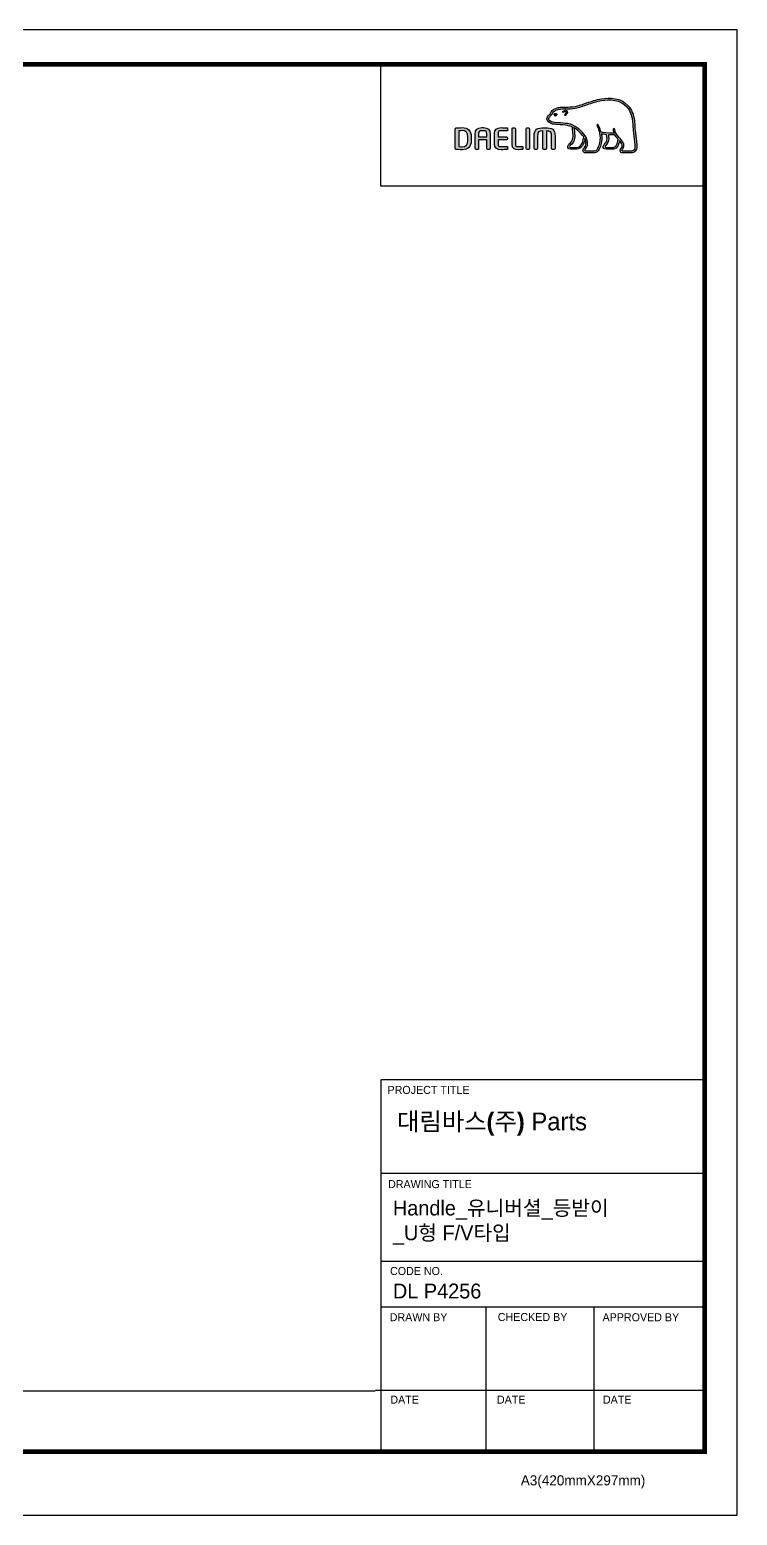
# Model space of a CAD drawing. Extents: x 0 to 2604, y 0 to 1908.
# Drawn here: x 1695 to 2604, y 0 to 1908 of the extents above; entities that cross this region are included whole.
import ezdxf

# ---------------------------------------------------------------- set-up
doc = ezdxf.new("R2010")
doc.units = 0
doc.header["$LTSCALE"] = 10
doc.header["$MEASUREMENT"] = 0
doc.layers.get('0').update_dxf_attribs({"linetype": 'CONTINUOUS'})
doc.layers.add('레이어 1', color=7, linetype='CONTINUOUS')
doc.styles.add('Daelim Dimension', font='')
doc.styles.get('Daelim Dimension').set_extended_font_data('나눔고딕')

msp = doc.modelspace()

# ---------------------------------------------------------------- hatches: boundary and pattern name
at = {"layer": '레이어 1'}
h = msp.add_hatch(color=5, dxfattribs=at)
h.dxf.hatch_style = 1
edge = h.paths.add_edge_path(flags=16)
edge.add_spline(control_points=[(2471.1, 1753.5), (2469.9, 1752.2), (2468.5, 1752.2), (2468.4, 1752.2), (2468.4, 1752.2), (2457, 1752.2), (2457, 1752.2), (2456.6, 1752.2), (2456.3, 1752.3), (2456.1, 1752.5), (2455.9, 1752.7), (2455.8, 1753), (2455.8, 1753.3), (2455.8, 1753.9), (2456.3, 1754.5), (2456.8, 1755.1), (2457.2, 1755.7), (2457.7, 1756.3), (2457.9, 1757), (2458.6, 1758.7), (2458.5, 1760.5), (2457.7, 1762.1), (2456.4, 1764.9), (2454.4, 1767.2), (2452.5, 1769.3), (2452.5, 1769.3), (2451.8, 1770.1), (2451.8, 1770.1), (2449.3, 1772.9), (2446.7, 1775.8), (2446.5, 1779.7), (2446.4, 1780.5), (2446.1, 1781), (2445.6, 1781), (2445.6, 1781), (2444.8, 1780.6), (2444.8, 1780.6), (2444.6, 1780.4), (2444.5, 1780.1), (2444.5, 1779.7), (2444.5, 1779.7), (2444.5, 1779.5), (2444.5, 1779.5), (2444.6, 1778.1), (2444.9, 1776.7), (2445.5, 1775.3), (2445.5, 1775.3), (2445.6, 1775.1), (2445.6, 1775.1), (2445.6, 1775.1), (2445.4, 1775.1), (2445.4, 1775.1), (2438.1, 1774.8), (2430.9, 1776.2), (2428.8, 1776.7), (2427.5, 1782), (2425.4, 1785.4), (2425.3, 1785.6), (2425.1, 1785.9), (2424.9, 1786.1), (2424.6, 1786.1), (2424.6, 1786.1), (2424, 1786), (2423.9, 1786), (2423.9, 1786), (2423.8, 1785.8), (2423.5, 1785.5), (2423.5, 1785.5), (2423.5, 1785.2), (2423.5, 1785.2), (2423.5, 1785.2), (2423.7, 1784.5), (2423.7, 1784.5), (2423.8, 1784.3), (2427.6, 1777.7), (2427.6, 1768.9), (2427.6, 1763.6), (2426.2, 1758.5), (2423.4, 1753.8), (2422.7, 1752.7), (2421.9, 1752.2), (2420.5, 1752.2), (2420.5, 1752.2), (2409.3, 1752.2), (2409.3, 1752.2), (2408.9, 1752.2), (2408.1, 1752.5), (2408.1, 1753.3), (2408.1, 1753.7), (2408.6, 1754.5), (2409.2, 1755.3), (2413.9, 1760.5), (2411.2, 1768.6), (2406.7, 1774), (2402.4, 1779.2), (2395.3, 1785.7), (2386.2, 1787.4), (2383, 1787.9), (2377.7, 1788.2), (2373.4, 1788.5), (2373.4, 1788.5), (2369, 1788.7), (2369, 1788.7), (2366.8, 1788.9), (2363.1, 1790.3), (2362, 1792.4), (2361.6, 1793.3), (2361.6, 1794.2), (2362.2, 1795.2), (2362.6, 1795.8), (2363.1, 1796.3), (2363.7, 1797), (2364.4, 1797.7), (2365.2, 1798.4), (2365.7, 1799.4), (2365.7, 1799.4), (2365.9, 1799.7), (2365.9, 1799.7), (2368.1, 1803.9), (2372.6, 1806.1), (2379.2, 1806.3), (2379.2, 1806.3), (2383, 1806.3), (2383, 1806.3), (2387.1, 1806.3), (2391.8, 1806.4), (2395.6, 1807.2), (2401, 1808.3), (2406.5, 1810.2), (2411.3, 1811.8), (2411.3, 1811.8), (2411.4, 1811.9), (2411.4, 1811.9), (2417.3, 1813.9), (2423.4, 1816), (2429.7, 1817), (2439.7, 1818.7), (2453.5, 1818.6), (2462.1, 1808.9), (2466.1, 1804.4), (2468.6, 1798.2), (2469.4, 1790.5), (2469.4, 1790.5), (2469.4, 1790.5), (2469.4, 1790.6), (2469.4, 1790.4), (2469.5, 1789.6), (2469.8, 1784.7), (2470, 1782.3), (2470.1, 1779.9), (2470.7, 1775.3), (2470.7, 1775.3), (2472.4, 1760.2), (2472.4, 1760.2), (2472.4, 1760.2), (2472.5, 1758.4), (2472.5, 1758.4), (2472.5, 1756.2), (2472, 1754.6), (2471.1, 1753.5)], knot_values=[0, 0, 0, 0, 1, 1, 1, 2, 2, 2, 3, 3, 3, 4, 4, 4, 5, 5, 5, 6, 6, 6, 7, 7, 7, 8, 8, 8, 9, 9, 9, 10, 10, 10, 11, 11, 11, 12, 12, 12, 13, 13, 13, 14, 14, 14, 15, 15, 15, 16, 16, 16, 17, 17, 17, 18, 18, 18, 19, 19, 19, 20, 20, 20, 21, 21, 21, 22, 22, 22, 23, 23, 23, 24, 24, 24, 25, 25, 25, 26, 26, 26, 27, 27, 27, 28, 28, 28, 29, 29, 29, 30, 30, 30, 31, 31, 31, 32, 32, 32, 33, 33, 33, 34, 34, 34, 35, 35, 35, 36, 36, 36, 37, 37, 37, 38, 38, 38, 39, 39, 39, 40, 40, 40, 41, 41, 41, 42, 42, 42, 43, 43, 43, 44, 44, 44, 45, 45, 45, 46, 46, 46, 47, 47, 47, 48, 48, 48, 49, 49, 49, 50, 50, 50, 51, 51, 51, 52, 52, 52, 53, 53, 53, 53], degree=3, periodic=0)
edge = h.paths.add_edge_path(flags=16)
edge.add_spline(control_points=[(2444.7, 1756.8), (2444.7, 1756.8), (2435.3, 1756.8), (2435.3, 1756.8), (2434.6, 1756.8), (2434.1, 1757.3), (2434.1, 1758), (2434.1, 1758.5), (2434.5, 1759.1), (2434.9, 1759.5), (2436.8, 1761.4), (2438.8, 1763.9), (2438.8, 1768.6), (2438.8, 1768.6), (2438.6, 1770.8), (2438.6, 1770.8), (2438.6, 1770.8), (2438.3, 1772.9), (2438.3, 1772.9), (2438.3, 1772.9), (2438.3, 1773), (2438.3, 1773), (2438.3, 1773), (2438.4, 1773), (2438.4, 1773), (2440.2, 1772.9), (2443.5, 1772.7), (2446.8, 1772.8), (2447.6, 1771.5), (2448.9, 1769.8), (2450.8, 1767.6), (2450.7, 1766.5), (2449.8, 1756.8), (2444.7, 1756.8)], knot_values=[0, 0, 0, 0, 1, 1, 1, 2, 2, 2, 3, 3, 3, 4, 4, 4, 5, 5, 5, 6, 6, 6, 7, 7, 7, 8, 8, 8, 9, 9, 9, 10, 10, 10, 11, 11, 11, 11], degree=3, periodic=0)
edge = h.paths.add_edge_path(flags=16)
edge.add_spline(control_points=[(2397.9, 1756.8), (2397.9, 1756.8), (2389.7, 1756.8), (2389.7, 1756.8), (2389.1, 1756.8), (2388.4, 1757.3), (2388.4, 1758), (2388.4, 1758.5), (2388.8, 1759), (2389.5, 1759.6), (2391.6, 1761.2), (2394.7, 1763.7), (2395.1, 1770.6), (2395.1, 1770.6), (2395.1, 1772.5), (2395.1, 1772.5), (2395.1, 1775.4), (2394.4, 1779), (2393.8, 1782.1), (2393.8, 1782.1), (2393.7, 1782.4), (2393.7, 1782.4), (2393.7, 1782.4), (2394, 1782.2), (2394, 1782.2), (2395.2, 1781.5), (2401.9, 1777), (2406.6, 1770.3), (2406.2, 1767.1), (2404.4, 1756.8), (2397.9, 1756.8)], knot_values=[0, 0, 0, 0, 1, 1, 1, 2, 2, 2, 3, 3, 3, 4, 4, 4, 5, 5, 5, 6, 6, 6, 7, 7, 7, 8, 8, 8, 9, 9, 9, 10, 10, 10, 10], degree=3, periodic=0)
edge = h.paths.add_edge_path()
edge.add_spline(control_points=[(2474.7, 1760.5), (2474.7, 1760.5), (2473, 1775.7), (2473, 1775.7), (2472.3, 1780.2), (2472.3, 1782.6), (2472.2, 1784.8), (2472.2, 1784.8), (2471.7, 1790.8), (2471.7, 1790.8), (2470.8, 1799), (2468.2, 1805.6), (2463.8, 1810.4), (2454.5, 1820.9), (2439.9, 1821), (2429.3, 1819.3), (2422.8, 1818.2), (2416.6, 1816.1), (2410.6, 1814), (2410.6, 1814), (2410.4, 1814), (2410.4, 1814), (2405.7, 1812.4), (2400.4, 1810.6), (2395.1, 1809.4), (2391.6, 1808.7), (2387.1, 1808.6), (2383.1, 1808.6), (2383.1, 1808.6), (2379.1, 1808.6), (2379.1, 1808.6), (2371.6, 1808.4), (2366.4, 1805.8), (2363.8, 1800.8), (2363.8, 1800.8), (2363.7, 1800.6), (2363.7, 1800.6), (2363.3, 1799.8), (2362.7, 1799.2), (2362.1, 1798.6), (2361.5, 1798), (2360.7, 1797.3), (2360.2, 1796.3), (2359.7, 1795.4), (2359.4, 1794.5), (2359.4, 1793.6), (2359.4, 1792.8), (2359.6, 1792), (2360, 1791.3), (2361.6, 1788.3), (2366.2, 1786.6), (2368.9, 1786.5), (2368.9, 1786.5), (2372.9, 1786.2), (2373, 1786.2), (2377, 1786), (2382.6, 1785.6), (2385.8, 1785.1), (2387.7, 1784.7), (2389.8, 1784.1), (2391.8, 1783.1), (2391.9, 1782.6), (2392.9, 1778.1), (2392.9, 1772.5), (2392.9, 1772.5), (2392.9, 1770.7), (2392.9, 1770.7), (2392.6, 1764.8), (2390, 1762.8), (2388.1, 1761.3), (2387.9, 1761.1), (2386.3, 1759.7), (2386.1, 1758), (2386.1, 1757.1), (2386.3, 1756.2), (2386.9, 1755.6), (2387.5, 1754.9), (2388.5, 1754.6), (2389.7, 1754.6), (2389.7, 1754.6), (2397.9, 1754.6), (2397.9, 1754.6), (2404, 1754.6), (2407, 1761.2), (2408, 1767.3), (2408, 1767.3), (2408, 1768.2), (2408, 1768.2), (2408, 1768.2), (2408.2, 1767.8), (2408.2, 1767.8), (2409, 1766), (2409.5, 1763.9), (2409.5, 1762.4), (2409.5, 1760.2), (2408.8, 1758.2), (2407.5, 1756.8), (2407.2, 1756.5), (2405.6, 1754.8), (2405.6, 1753.1), (2405.6, 1753.1), (2405.6, 1752.8), (2405.6, 1752.8), (2405.8, 1750.8), (2407.4, 1749.9), (2408.9, 1749.9), (2408.9, 1749.9), (2420.5, 1749.9), (2420.5, 1749.9), (2422.6, 1749.9), (2424.3, 1750.9), (2425.4, 1752.6), (2428.4, 1757.5), (2429.8, 1762.9), (2429.8, 1768.5), (2429.8, 1770.2), (2429.7, 1772.1), (2429.4, 1774), (2429.4, 1774), (2429.3, 1774.2), (2429.3, 1774.2), (2429.3, 1774.2), (2429.5, 1774.2), (2429.5, 1774.2), (2430.9, 1773.9), (2433.1, 1773.5), (2435.9, 1773.2), (2435.9, 1773.2), (2436, 1773.2), (2436, 1773.2), (2436, 1773.2), (2436.4, 1771.1), (2436.4, 1771.1), (2436.4, 1771.1), (2436.5, 1770.6), (2436.5, 1770.5), (2436.5, 1770.5), (2436.6, 1768.7), (2436.6, 1768.7), (2436.6, 1764.1), (2434.5, 1762.2), (2433.4, 1761.1), (2433.4, 1761.1), (2431.8, 1759.5), (2431.7, 1758.1), (2431.7, 1758.1), (2431.6, 1757.7), (2431.6, 1757.7), (2431.6, 1757.3), (2431.7, 1756.4), (2432.5, 1755.6), (2433.2, 1754.9), (2434.2, 1754.6), (2435.6, 1754.6), (2435.6, 1754.6), (2444.7, 1754.6), (2444.7, 1754.6), (2450.2, 1754.6), (2451.8, 1761.6), (2452.5, 1765.5), (2452.5, 1765.5), (2452.5, 1765.9), (2452.5, 1765.9), (2452.5, 1765.9), (2452.7, 1765.6), (2452.7, 1765.6), (2454, 1764), (2455.1, 1762.2), (2455.6, 1761.1), (2455.9, 1760.5), (2456.1, 1759.8), (2456.1, 1759.2), (2456.1, 1759.2), (2455.9, 1757.9), (2455.9, 1757.9), (2455.7, 1757.2), (2455.2, 1756.5), (2454.7, 1755.9), (2454, 1755), (2453.3, 1754), (2453.3, 1752.9), (2453.3, 1752.9), (2453.3, 1752.3), (2453.3, 1752.3), (2453.7, 1750.7), (2454.9, 1749.9), (2456.8, 1749.9), (2456.8, 1749.9), (2468.4, 1749.9), (2468.4, 1749.9), (2468.7, 1749.9), (2471, 1750), (2472.7, 1751.9), (2474.2, 1753.4), (2474.9, 1755.6), (2474.9, 1758.4), (2474.9, 1758.4), (2474.7, 1760.4), (2474.7, 1760.5)], knot_values=[0, 0, 0, 0, 1, 1, 1, 2, 2, 2, 3, 3, 3, 4, 4, 4, 5, 5, 5, 6, 6, 6, 7, 7, 7, 8, 8, 8, 9, 9, 9, 10, 10, 10, 11, 11, 11, 12, 12, 12, 13, 13, 13, 14, 14, 14, 15, 15, 15, 16, 16, 16, 17, 17, 17, 18, 18, 18, 19, 19, 19, 20, 20, 20, 21, 21, 21, 22, 22, 22, 23, 23, 23, 24, 24, 24, 25, 25, 25, 26, 26, 26, 27, 27, 27, 28, 28, 28, 29, 29, 29, 30, 30, 30, 31, 31, 31, 32, 32, 32, 33, 33, 33, 34, 34, 34, 35, 35, 35, 36, 36, 36, 37, 37, 37, 38, 38, 38, 39, 39, 39, 40, 40, 40, 41, 41, 41, 42, 42, 42, 43, 43, 43, 44, 44, 44, 45, 45, 45, 46, 46, 46, 47, 47, 47, 48, 48, 48, 49, 49, 49, 50, 50, 50, 51, 51, 51, 52, 52, 52, 53, 53, 53, 54, 54, 54, 55, 55, 55, 56, 56, 56, 57, 57, 57, 58, 58, 58, 59, 59, 59, 60, 60, 60, 61, 61, 61, 62, 62, 62, 63, 63, 63, 64, 64, 64, 65, 65, 65, 66, 66, 66, 66], degree=3, periodic=0)
edge = h.paths.add_edge_path(flags=0)
edge.add_spline(control_points=[(2368.7, 1799.7), (2368.7, 1799.7), (2370.4, 1800.5), (2372.5, 1799.7), (2372.5, 1799.7), (2372.7, 1799.6), (2372.4, 1799.1), (2371.4, 1797.7), (2370.4, 1797.4), (2370.4, 1797.4), (2370.4, 1797.4), (2369.6, 1797.2), (2369.2, 1797.7), (2368.4, 1798.6), (2368.4, 1799.2), (2368.4, 1799.2), (2368.4, 1799.2), (2368.3, 1799.6), (2368.7, 1799.7)], knot_values=[0, 0, 0, 0, 1, 1, 1, 2, 2, 2, 3, 3, 3, 4, 4, 4, 5, 5, 5, 6, 6, 6, 6], degree=3, periodic=0)
edge = h.paths.add_edge_path(flags=0)
edge.add_spline(control_points=[(2379.9, 1802.8), (2379.6, 1802.6), (2379.6, 1802.1), (2379.9, 1801.9), (2380.1, 1801.6), (2380.6, 1801.7), (2380.8, 1802), (2381, 1802.1), (2382.4, 1803.7), (2383.6, 1802.9), (2384, 1802.6), (2384.2, 1802.1), (2384.1, 1801.6), (2384, 1800.6), (2383.2, 1799.6), (2382.6, 1799.2), (2382.3, 1799), (2382.1, 1798.6), (2382.3, 1798.3), (2382.4, 1798), (2382.8, 1797.9), (2383.2, 1798), (2384.2, 1798.5), (2385.4, 1800.1), (2385.6, 1801.6), (2385.7, 1802.6), (2385.3, 1803.5), (2384.4, 1804.1), (2382.6, 1805.3), (2380.6, 1803.6), (2379.9, 1802.8)], knot_values=[0, 0, 0, 0, 1, 1, 1, 2, 2, 2, 3, 3, 3, 4, 4, 4, 5, 5, 5, 6, 6, 6, 7, 7, 7, 8, 8, 8, 9, 9, 9, 10, 10, 10, 10], degree=3, periodic=0)
edge = h.paths.add_edge_path(flags=0)
edge.add_spline(control_points=[(2379.6, 1801.6), (2379.6, 1801.6), (2379.6, 1801.6), (2379.6, 1801.6), (2379.6, 1801.6), (2379.6, 1801.6), (2379.6, 1801.6)], knot_values=[0, 0, 0, 0, 1, 1, 1, 2, 2, 2, 2], degree=3, periodic=0)
h = msp.add_hatch(color=5, dxfattribs=at)
h.dxf.hatch_style = 2
edge = h.paths.add_edge_path()
edge.add_spline(control_points=[(2368.7, 1799.7), (2368.7, 1799.7), (2370.4, 1800.5), (2372.5, 1799.7), (2372.5, 1799.7), (2372.7, 1799.6), (2372.4, 1799.1), (2371.4, 1797.7), (2370.4, 1797.4), (2370.4, 1797.4), (2370.4, 1797.4), (2369.6, 1797.2), (2369.2, 1797.7), (2368.4, 1798.6), (2368.4, 1799.2), (2368.4, 1799.2), (2368.4, 1799.2), (2368.3, 1799.6), (2368.7, 1799.7)], knot_values=[0, 0, 0, 0, 1, 1, 1, 2, 2, 2, 3, 3, 3, 4, 4, 4, 5, 5, 5, 6, 6, 6, 6], degree=3, periodic=0)
h = msp.add_hatch(color=5, dxfattribs=at)
h.dxf.hatch_style = 2
edge = h.paths.add_edge_path()
edge.add_spline(control_points=[(2379.9, 1802.8), (2379.6, 1802.6), (2379.6, 1802.1), (2379.9, 1801.9), (2380.1, 1801.6), (2380.6, 1801.7), (2380.8, 1802), (2381, 1802.1), (2382.4, 1803.7), (2383.6, 1802.9), (2384, 1802.6), (2384.2, 1802.1), (2384.1, 1801.6), (2384, 1800.6), (2383.2, 1799.6), (2382.6, 1799.2), (2382.3, 1799), (2382.1, 1798.6), (2382.3, 1798.3), (2382.4, 1798), (2382.8, 1797.9), (2383.2, 1798), (2384.2, 1798.5), (2385.4, 1800.1), (2385.6, 1801.6), (2385.7, 1802.6), (2385.3, 1803.5), (2384.4, 1804.1), (2382.6, 1805.3), (2380.6, 1803.6), (2379.9, 1802.8)], knot_values=[0, 0, 0, 0, 1, 1, 1, 2, 2, 2, 3, 3, 3, 4, 4, 4, 5, 5, 5, 6, 6, 6, 7, 7, 7, 8, 8, 8, 9, 9, 9, 10, 10, 10, 10], degree=3, periodic=0)
h = msp.add_hatch(color=5, dxfattribs=at)
h.dxf.hatch_style = 2
edge = h.paths.add_edge_path()
edge.add_spline(control_points=[(2257.7, 1765.6), (2257.7, 1760.3), (2255.3, 1757.7), (2250.3, 1757.7), (2250.3, 1757.7), (2246.9, 1757.8), (2246, 1757.8), (2246, 1757.8), (2246, 1778.2), (2246, 1778.2), (2247.7, 1778.3), (2250.3, 1778.4), (2250.3, 1778.4), (2255.4, 1778.4), (2257.7, 1775.9), (2257.7, 1770.5), (2257.7, 1770.5), (2257.7, 1765.6), (2257.7, 1765.6)], knot_values=[0, 0, 0, 0, 1, 1, 1, 2, 2, 2, 3, 3, 3, 4, 4, 4, 5, 5, 5, 6, 6, 6, 6], degree=3, periodic=0)
edge = h.paths.add_edge_path()
edge.add_spline(control_points=[(2250.3, 1782.2), (2247.5, 1782.2), (2243.9, 1782), (2242.7, 1781.8), (2242, 1781.7), (2241.5, 1781.2), (2241.5, 1780.4), (2241.5, 1780.4), (2241.5, 1755.7), (2241.5, 1755.7), (2241.5, 1754.9), (2242, 1754.4), (2242.8, 1754.3), (2243.9, 1754.1), (2247.5, 1753.9), (2250.3, 1753.9), (2258, 1753.9), (2262.1, 1758), (2262.1, 1765.6), (2262.1, 1765.6), (2262.1, 1770.5), (2262.1, 1770.5), (2262.1, 1778.2), (2258, 1782.2), (2250.3, 1782.2)], knot_values=[0, 0, 0, 0, 1, 1, 1, 2, 2, 2, 3, 3, 3, 4, 4, 4, 5, 5, 5, 6, 6, 6, 7, 7, 7, 8, 8, 8, 8], degree=3, periodic=0)
h = msp.add_hatch(color=5, dxfattribs=at)
h.dxf.hatch_style = 2
edge = h.paths.add_edge_path()
edge.add_spline(control_points=[(2282, 1770.5), (2282, 1770.5), (2271.6, 1770.5), (2271.6, 1770.5), (2271.6, 1770.9), (2271.6, 1774.2), (2271.6, 1774.2), (2271.6, 1777.7), (2272.6, 1778.3), (2275.7, 1778.3), (2275.7, 1778.3), (2277.9, 1778.3), (2277.9, 1778.3), (2281, 1778.3), (2282, 1777.7), (2282, 1774.2), (2282, 1774.2), (2282, 1770.9), (2282, 1770.5)], knot_values=[0, 0, 0, 0, 1, 1, 1, 2, 2, 2, 3, 3, 3, 4, 4, 4, 5, 5, 5, 6, 6, 6, 6], degree=3, periodic=0)
edge = h.paths.add_edge_path()
edge.add_spline(control_points=[(2277.9, 1782.2), (2277.9, 1782.2), (2275.7, 1782.2), (2275.7, 1782.2), (2269.8, 1782.2), (2267.2, 1779.7), (2267.2, 1774.2), (2267.2, 1774.2), (2267.2, 1755.4), (2267.2, 1755.4), (2267.2, 1754.7), (2267.7, 1754.2), (2268.4, 1754.2), (2268.4, 1754.2), (2270.4, 1754.2), (2270.4, 1754.2), (2271.2, 1754.2), (2271.6, 1754.8), (2271.6, 1755.4), (2271.6, 1755.4), (2271.6, 1766.2), (2271.6, 1766.6), (2271.6, 1766.6), (2282, 1766.6), (2282, 1766.6), (2282, 1766.2), (2282, 1755.4), (2282, 1755.4), (2282, 1754.7), (2282.5, 1754.2), (2283.2, 1754.2), (2283.2, 1754.2), (2285.2, 1754.2), (2285.2, 1754.2), (2285.9, 1754.2), (2286.4, 1754.8), (2286.4, 1755.4), (2286.4, 1755.4), (2286.4, 1774.2), (2286.4, 1774.2), (2286.4, 1779.7), (2283.8, 1782.2), (2277.9, 1782.2)], knot_values=[0, 0, 0, 0, 1, 1, 1, 2, 2, 2, 3, 3, 3, 4, 4, 4, 5, 5, 5, 6, 6, 6, 7, 7, 7, 8, 8, 8, 9, 9, 9, 10, 10, 10, 11, 11, 11, 12, 12, 12, 13, 13, 13, 14, 14, 14, 14], degree=3, periodic=0)
h = msp.add_hatch(color=5, dxfattribs=at)
h.dxf.hatch_style = 2
edge = h.paths.add_edge_path()
edge.add_spline(control_points=[(2292, 1775), (2292, 1775), (2292, 1761.1), (2292, 1761.1), (2292, 1756.3), (2294.8, 1753.9), (2300.5, 1753.9), (2303, 1753.9), (2306.4, 1754), (2307.8, 1754.1), (2307.8, 1754.1), (2308.5, 1754.2), (2308.5, 1754.2), (2308.5, 1754.2), (2308.7, 1754.2), (2308.7, 1754.2), (2308.7, 1754.2), (2308.7, 1757.9), (2308.7, 1757.9), (2308.7, 1757.9), (2300.5, 1757.9), (2300.5, 1757.9), (2296.5, 1757.9), (2296.5, 1759), (2296.5, 1761.1), (2296.5, 1761.1), (2296.5, 1766.3), (2296.5, 1766.7), (2296.9, 1766.7), (2307.4, 1766.7), (2307.4, 1766.7), (2308.1, 1766.7), (2308.7, 1767.2), (2308.7, 1767.9), (2308.7, 1767.9), (2308.7, 1769.3), (2308.7, 1769.3), (2308.7, 1769.9), (2308.1, 1770.5), (2307.4, 1770.5), (2307.4, 1770.5), (2296.9, 1770.5), (2296.5, 1770.5), (2296.5, 1770.9), (2296.5, 1775), (2296.5, 1775), (2296.5, 1777.1), (2296.5, 1778.2), (2300.5, 1778.2), (2300.5, 1778.2), (2308.7, 1778.2), (2308.7, 1778.2), (2308.7, 1778.2), (2308.7, 1781.9), (2308.7, 1781.9), (2308.7, 1781.9), (2307.8, 1782), (2307.8, 1782), (2306.2, 1782.1), (2302.5, 1782.2), (2300.5, 1782.2), (2294.8, 1782.2), (2292, 1779.8), (2292, 1775)], knot_values=[0, 0, 0, 0, 1, 1, 1, 2, 2, 2, 3, 3, 3, 4, 4, 4, 5, 5, 5, 6, 6, 6, 7, 7, 7, 8, 8, 8, 9, 9, 9, 10, 10, 10, 11, 11, 11, 12, 12, 12, 13, 13, 13, 14, 14, 14, 15, 15, 15, 16, 16, 16, 17, 17, 17, 18, 18, 18, 19, 19, 19, 20, 20, 20, 21, 21, 21, 21], degree=3, periodic=0)
h = msp.add_hatch(color=5, dxfattribs=at)
h.dxf.hatch_style = 2
edge = h.paths.add_edge_path()
edge.add_spline(control_points=[(2315.7, 1781.9), (2315.1, 1781.9), (2314.5, 1781.4), (2314.5, 1780.7), (2314.5, 1780.7), (2314.5, 1761.1), (2314.5, 1761.1), (2314.5, 1754.7), (2318.8, 1753.9), (2322.6, 1753.9), (2325.4, 1753.9), (2326.1, 1754), (2327, 1754.2), (2327, 1754.2), (2327.4, 1754.3), (2327.4, 1754.3), (2327.4, 1754.3), (2328.1, 1754.3), (2328.1, 1754.3), (2328.1, 1754.3), (2328.3, 1754.4), (2328.3, 1754.4), (2328.3, 1754.4), (2328.3, 1757.9), (2328.3, 1757.9), (2328.3, 1757.9), (2322.7, 1757.9), (2322.7, 1757.9), (2318.9, 1757.9), (2318.9, 1759.3), (2318.9, 1760.7), (2318.9, 1760.7), (2318.9, 1780.7), (2318.9, 1780.7), (2318.9, 1781.4), (2318.3, 1781.9), (2317.7, 1781.9), (2317.7, 1781.9), (2315.7, 1781.9), (2315.7, 1781.9)], knot_values=[0, 0, 0, 0, 1, 1, 1, 2, 2, 2, 3, 3, 3, 4, 4, 4, 5, 5, 5, 6, 6, 6, 7, 7, 7, 8, 8, 8, 9, 9, 9, 10, 10, 10, 11, 11, 11, 12, 12, 12, 13, 13, 13, 13], degree=3, periodic=0)
h = msp.add_hatch(color=5, dxfattribs=at)
h.dxf.hatch_style = 2
edge = h.paths.add_edge_path()
edge.add_spline(control_points=[(2333.7, 1781.9), (2333, 1781.9), (2332.6, 1781.3), (2332.6, 1780.8), (2332.6, 1780.8), (2332.6, 1755.4), (2332.6, 1755.4), (2332.6, 1754.7), (2333.1, 1754.2), (2333.7, 1754.2), (2333.7, 1754.2), (2335.8, 1754.2), (2335.8, 1754.2), (2336.5, 1754.2), (2337, 1754.8), (2337, 1755.4), (2337, 1755.4), (2337, 1780.8), (2337, 1780.8), (2337, 1781.4), (2336.5, 1781.9), (2335.8, 1781.9), (2335.8, 1781.9), (2333.7, 1781.9), (2333.7, 1781.9)], knot_values=[0, 0, 0, 0, 1, 1, 1, 2, 2, 2, 3, 3, 3, 4, 4, 4, 5, 5, 5, 6, 6, 6, 7, 7, 7, 8, 8, 8, 8], degree=3, periodic=0)
h = msp.add_hatch(color=5, dxfattribs=at)
h.dxf.hatch_style = 2
edge = h.paths.add_edge_path()
edge.add_spline(control_points=[(2342.9, 1771), (2342.9, 1771), (2342.9, 1755.4), (2342.9, 1755.4), (2342.9, 1754.7), (2343.4, 1754.2), (2344.1, 1754.2), (2344.1, 1754.2), (2346.2, 1754.2), (2346.2, 1754.2), (2346.9, 1754.2), (2347.3, 1754.8), (2347.3, 1755.4), (2347.3, 1755.4), (2347.3, 1770.6), (2347.3, 1770.6), (2347.3, 1777.3), (2348.5, 1778), (2354.2, 1778), (2354.2, 1777.6), (2354.2, 1755.4), (2354.2, 1755.4), (2354.2, 1754.7), (2354.7, 1754.2), (2355.3, 1754.2), (2355.3, 1754.2), (2357.4, 1754.2), (2357.4, 1754.2), (2358.1, 1754.2), (2358.6, 1754.8), (2358.6, 1755.4), (2358.6, 1755.4), (2358.6, 1777.5), (2358.6, 1778), (2361.2, 1777.9), (2363.1, 1777.7), (2364.1, 1776.7), (2365.2, 1775.7), (2365.4, 1773.7), (2365.4, 1770.6), (2365.4, 1770.6), (2365.4, 1755.4), (2365.4, 1755.4), (2365.4, 1754.7), (2365.9, 1754.2), (2366.5, 1754.2), (2366.5, 1754.2), (2368.6, 1754.2), (2368.6, 1754.2), (2369.4, 1754.2), (2369.8, 1754.8), (2369.8, 1755.4), (2369.8, 1755.4), (2369.8, 1771), (2369.8, 1771), (2369.8, 1780.5), (2366.5, 1782.1), (2356.4, 1782.1), (2346.3, 1782.1), (2342.9, 1780.5), (2342.9, 1771)], knot_values=[0, 0, 0, 0, 1, 1, 1, 2, 2, 2, 3, 3, 3, 4, 4, 4, 5, 5, 5, 6, 6, 6, 7, 7, 7, 8, 8, 8, 9, 9, 9, 10, 10, 10, 11, 11, 11, 12, 12, 12, 13, 13, 13, 14, 14, 14, 15, 15, 15, 16, 16, 16, 17, 17, 17, 18, 18, 18, 19, 19, 19, 20, 20, 20, 20], degree=3, periodic=0)

# ---------------------------------------------------------------- linework, layer by layer
at = {"color": 5, "ltscale": 0.5}
for p, q in [((2145.7, 1707), (2145.7, 1863.7)), ((2145.7, 559.3), (2145.7, 79.2))]:
    msp.add_line(p, q, dxfattribs=at)
at = {"color": 5}
for p, q in [((2397.5, 1754.6), (2397.5, 1754.6)), ((41.9, 159.9), (2138.6, 159.9))]:
    msp.add_line(p, q, dxfattribs=at)
at = {"color": 5, "ltscale": 40}
for p, q in [((2561.9, 1707), (2145.7, 1707)), ((2561.9, 559.3), (2145.7, 559.3)), ((2561.9, 439), (2145.7, 439)), ((2561.9, 439), (2145.7, 439)), ((2561.9, 325.9), (2145.7, 325.9)), ((2561.9, 325.9), (2145.7, 325.9)), ((2561.9, 267.5), (2145.7, 267.5)), ((2561.9, 267.5), (2145.7, 267.5)), ((2280.9, 267.5), (2280.9, 81.7)), ((2419.6, 267.5), (2419.6, 81.7)), ((2561.9, 160.2), (2139.1, 160.2)), ((2561.9, 160.2), (2148.9, 160.2)), ((2561.9, 81.7), (2205.2, 81.7))]:
    msp.add_line(p, q, dxfattribs=at)
at = {"ltscale": 0.5}
msp.add_lwpolyline([(0, 0), (2604, 0), (2604, 1908), (0, 1908)], close=True, dxfattribs=at)
at = {"color": 5, "linetype": 'ByBlock', "lineweight": 200, "const_width": 6}
msp.add_lwpolyline([(41.9, 81.7), (2561.9, 81.7), (2561.9, 1863.7), (41.9, 1863.7)], close=True, dxfattribs=at)
at = {"layer": '레이어 1', "color": 5}
for points, knots in [([(2474.7, 1760.5), (2474.7, 1760.5), (2473, 1775.7), (2473, 1775.7), (2472.3, 1780.2), (2472.3, 1782.6), (2472.2, 1784.8), (2472.2, 1784.8), (2471.7, 1790.8), (2471.7, 1790.8), (2470.8, 1799), (2468.2, 1805.6), (2463.8, 1810.4), (2454.5, 1820.9), (2439.9, 1821), (2429.3, 1819.3), (2422.8, 1818.2), (2416.6, 1816.1), (2410.6, 1814), (2410.6, 1814), (2410.4, 1814), (2410.4, 1814), (2405.7, 1812.4), (2400.4, 1810.6), (2395.1, 1809.4), (2391.6, 1808.7), (2387.1, 1808.6), (2383.1, 1808.6), (2383.1, 1808.6), (2379.1, 1808.6), (2379.1, 1808.6), (2371.6, 1808.4), (2366.4, 1805.8), (2363.8, 1800.8), (2363.8, 1800.8), (2363.7, 1800.6), (2363.7, 1800.6), (2363.3, 1799.8), (2362.7, 1799.2), (2362.1, 1798.6), (2361.5, 1798), (2360.7, 1797.3), (2360.2, 1796.3), (2359.7, 1795.4), (2359.4, 1794.5), (2359.4, 1793.6), (2359.4, 1792.8), (2359.6, 1792), (2360, 1791.3), (2361.6, 1788.3), (2366.2, 1786.6), (2368.9, 1786.5), (2368.9, 1786.5), (2372.9, 1786.2), (2373, 1786.2), (2377, 1786), (2382.6, 1785.6), (2385.8, 1785.1), (2387.7, 1784.7), (2389.8, 1784.1), (2391.8, 1783.1), (2391.9, 1782.6), (2392.9, 1778.1), (2392.9, 1772.5), (2392.9, 1772.5), (2392.9, 1770.7), (2392.9, 1770.7), (2392.6, 1764.8), (2390, 1762.8), (2388.1, 1761.3), (2387.9, 1761.1), (2386.3, 1759.7), (2386.1, 1758), (2386.1, 1757.1), (2386.3, 1756.2), (2386.9, 1755.6), (2387.5, 1754.9), (2388.5, 1754.6), (2389.7, 1754.6), (2389.7, 1754.6), (2397.9, 1754.6), (2397.9, 1754.6), (2404, 1754.6), (2407, 1761.2), (2408, 1767.3), (2408, 1767.3), (2408, 1768.2), (2408, 1768.2), (2408, 1768.2), (2408.2, 1767.8), (2408.2, 1767.8), (2409, 1766), (2409.5, 1763.9), (2409.5, 1762.4), (2409.5, 1760.2), (2408.8, 1758.2), (2407.5, 1756.8), (2407.2, 1756.5), (2405.6, 1754.8), (2405.6, 1753.1), (2405.6, 1753.1), (2405.6, 1752.8), (2405.6, 1752.8), (2405.8, 1750.8), (2407.4, 1749.9), (2408.9, 1749.9), (2408.9, 1749.9), (2420.5, 1749.9), (2420.5, 1749.9), (2422.6, 1749.9), (2424.3, 1750.9), (2425.4, 1752.6), (2428.4, 1757.5), (2429.8, 1762.9), (2429.8, 1768.5), (2429.8, 1770.2), (2429.7, 1772.1), (2429.4, 1774), (2429.4, 1774), (2429.3, 1774.2), (2429.3, 1774.2), (2429.3, 1774.2), (2429.5, 1774.2), (2429.5, 1774.2), (2430.9, 1773.9), (2433.1, 1773.5), (2435.9, 1773.2), (2435.9, 1773.2), (2436, 1773.2), (2436, 1773.2), (2436, 1773.2), (2436.4, 1771.1), (2436.4, 1771.1), (2436.4, 1771.1), (2436.5, 1770.6), (2436.5, 1770.5), (2436.5, 1770.5), (2436.6, 1768.7), (2436.6, 1768.7), (2436.6, 1764.1), (2434.5, 1762.2), (2433.4, 1761.1), (2433.4, 1761.1), (2431.8, 1759.5), (2431.7, 1758.1), (2431.7, 1758.1), (2431.6, 1757.7), (2431.6, 1757.7), (2431.6, 1757.3), (2431.7, 1756.4), (2432.5, 1755.6), (2433.2, 1754.9), (2434.2, 1754.6), (2435.6, 1754.6), (2435.6, 1754.6), (2444.7, 1754.6), (2444.7, 1754.6), (2450.2, 1754.6), (2451.8, 1761.6), (2452.5, 1765.5), (2452.5, 1765.5), (2452.5, 1765.9), (2452.5, 1765.9), (2452.5, 1765.9), (2452.7, 1765.6), (2452.7, 1765.6), (2454, 1764), (2455.1, 1762.2), (2455.6, 1761.1), (2455.9, 1760.5), (2456.1, 1759.8), (2456.1, 1759.2), (2456.1, 1759.2), (2455.9, 1757.9), (2455.9, 1757.9), (2455.7, 1757.2), (2455.2, 1756.5), (2454.7, 1755.9), (2454, 1755), (2453.3, 1754), (2453.3, 1752.9), (2453.3, 1752.9), (2453.3, 1752.3), (2453.3, 1752.3), (2453.7, 1750.7), (2454.9, 1749.9), (2456.8, 1749.9), (2456.8, 1749.9), (2468.4, 1749.9), (2468.4, 1749.9), (2468.7, 1749.9), (2471, 1750), (2472.7, 1751.9), (2474.2, 1753.4), (2474.9, 1755.6), (2474.9, 1758.4), (2474.9, 1758.4), (2474.7, 1760.4), (2474.7, 1760.5)], [0, 0, 0, 0, 1, 1, 1, 2, 2, 2, 3, 3, 3, 4, 4, 4, 5, 5, 5, 6, 6, 6, 7, 7, 7, 8, 8, 8, 9, 9, 9, 10, 10, 10, 11, 11, 11, 12, 12, 12, 13, 13, 13, 14, 14, 14, 15, 15, 15, 16, 16, 16, 17, 17, 17, 18, 18, 18, 19, 19, 19, 20, 20, 20, 21, 21, 21, 22, 22, 22, 23, 23, 23, 24, 24, 24, 25, 25, 25, 26, 26, 26, 27, 27, 27, 28, 28, 28, 29, 29, 29, 30, 30, 30, 31, 31, 31, 32, 32, 32, 33, 33, 33, 34, 34, 34, 35, 35, 35, 36, 36, 36, 37, 37, 37, 38, 38, 38, 39, 39, 39, 40, 40, 40, 41, 41, 41, 42, 42, 42, 43, 43, 43, 44, 44, 44, 45, 45, 45, 46, 46, 46, 47, 47, 47, 48, 48, 48, 49, 49, 49, 50, 50, 50, 51, 51, 51, 52, 52, 52, 53, 53, 53, 54, 54, 54, 55, 55, 55, 56, 56, 56, 57, 57, 57, 58, 58, 58, 59, 59, 59, 60, 60, 60, 61, 61, 61, 62, 62, 62, 63, 63, 63, 64, 64, 64, 65, 65, 65, 66, 66, 66, 66]), ([(2368.7, 1799.7), (2368.7, 1799.7), (2370.4, 1800.5), (2372.5, 1799.7), (2372.5, 1799.7), (2372.7, 1799.6), (2372.4, 1799.1), (2371.4, 1797.7), (2370.4, 1797.4), (2370.4, 1797.4), (2370.4, 1797.4), (2369.6, 1797.2), (2369.2, 1797.7), (2368.4, 1798.6), (2368.4, 1799.2), (2368.4, 1799.2), (2368.4, 1799.2), (2368.3, 1799.6), (2368.7, 1799.7)], [0, 0, 0, 0, 1, 1, 1, 2, 2, 2, 3, 3, 3, 4, 4, 4, 5, 5, 5, 6, 6, 6, 6]), ([(2379.9, 1802.8), (2379.6, 1802.6), (2379.6, 1802.1), (2379.9, 1801.9), (2380.1, 1801.6), (2380.6, 1801.7), (2380.8, 1802), (2381, 1802.1), (2382.4, 1803.7), (2383.6, 1802.9), (2384, 1802.6), (2384.2, 1802.1), (2384.1, 1801.6), (2384, 1800.6), (2383.2, 1799.6), (2382.6, 1799.2), (2382.3, 1799), (2382.1, 1798.6), (2382.3, 1798.3), (2382.4, 1798), (2382.8, 1797.9), (2383.2, 1798), (2384.2, 1798.5), (2385.4, 1800.1), (2385.6, 1801.6), (2385.7, 1802.6), (2385.3, 1803.5), (2384.4, 1804.1), (2382.6, 1805.3), (2380.6, 1803.6), (2379.9, 1802.8)], [0, 0, 0, 0, 1, 1, 1, 2, 2, 2, 3, 3, 3, 4, 4, 4, 5, 5, 5, 6, 6, 6, 7, 7, 7, 8, 8, 8, 9, 9, 9, 10, 10, 10, 10]), ([(2379.6, 1801.6), (2379.6, 1801.6), (2379.6, 1801.6), (2379.6, 1801.6), (2379.6, 1801.6), (2379.6, 1801.6), (2379.6, 1801.6)], [0, 0, 0, 0, 1, 1, 1, 2, 2, 2, 2]), ([(2250.3, 1782.2), (2247.5, 1782.2), (2243.9, 1782), (2242.7, 1781.8), (2242, 1781.7), (2241.5, 1781.2), (2241.5, 1780.4), (2241.5, 1780.4), (2241.5, 1755.7), (2241.5, 1755.7), (2241.5, 1754.9), (2242, 1754.4), (2242.8, 1754.3), (2243.9, 1754.1), (2247.5, 1753.9), (2250.3, 1753.9), (2258, 1753.9), (2262.1, 1758), (2262.1, 1765.6), (2262.1, 1765.6), (2262.1, 1770.5), (2262.1, 1770.5), (2262.1, 1778.2), (2258, 1782.2), (2250.3, 1782.2)], [0, 0, 0, 0, 1, 1, 1, 2, 2, 2, 3, 3, 3, 4, 4, 4, 5, 5, 5, 6, 6, 6, 7, 7, 7, 8, 8, 8, 8]), ([(2257.7, 1765.6), (2257.7, 1760.3), (2255.3, 1757.7), (2250.3, 1757.7), (2250.3, 1757.7), (2246.9, 1757.8), (2246, 1757.8), (2246, 1757.8), (2246, 1778.2), (2246, 1778.2), (2247.7, 1778.3), (2250.3, 1778.4), (2250.3, 1778.4), (2255.4, 1778.4), (2257.7, 1775.9), (2257.7, 1770.5), (2257.7, 1770.5), (2257.7, 1765.6), (2257.7, 1765.6)], [0, 0, 0, 0, 1, 1, 1, 2, 2, 2, 3, 3, 3, 4, 4, 4, 5, 5, 5, 6, 6, 6, 6]), ([(2277.9, 1782.2), (2277.9, 1782.2), (2275.7, 1782.2), (2275.7, 1782.2), (2269.8, 1782.2), (2267.2, 1779.7), (2267.2, 1774.2), (2267.2, 1774.2), (2267.2, 1755.4), (2267.2, 1755.4), (2267.2, 1754.7), (2267.7, 1754.2), (2268.4, 1754.2), (2268.4, 1754.2), (2270.4, 1754.2), (2270.4, 1754.2), (2271.2, 1754.2), (2271.6, 1754.8), (2271.6, 1755.4), (2271.6, 1755.4), (2271.6, 1766.2), (2271.6, 1766.6), (2271.6, 1766.6), (2282, 1766.6), (2282, 1766.6), (2282, 1766.2), (2282, 1755.4), (2282, 1755.4), (2282, 1754.7), (2282.5, 1754.2), (2283.2, 1754.2), (2283.2, 1754.2), (2285.2, 1754.2), (2285.2, 1754.2), (2285.9, 1754.2), (2286.4, 1754.8), (2286.4, 1755.4), (2286.4, 1755.4), (2286.4, 1774.2), (2286.4, 1774.2), (2286.4, 1779.7), (2283.8, 1782.2), (2277.9, 1782.2)], [0, 0, 0, 0, 1, 1, 1, 2, 2, 2, 3, 3, 3, 4, 4, 4, 5, 5, 5, 6, 6, 6, 7, 7, 7, 8, 8, 8, 9, 9, 9, 10, 10, 10, 11, 11, 11, 12, 12, 12, 13, 13, 13, 14, 14, 14, 14]), ([(2282, 1770.5), (2282, 1770.5), (2271.6, 1770.5), (2271.6, 1770.5), (2271.6, 1770.9), (2271.6, 1774.2), (2271.6, 1774.2), (2271.6, 1777.7), (2272.6, 1778.3), (2275.7, 1778.3), (2275.7, 1778.3), (2277.9, 1778.3), (2277.9, 1778.3), (2281, 1778.3), (2282, 1777.7), (2282, 1774.2), (2282, 1774.2), (2282, 1770.9), (2282, 1770.5)], [0, 0, 0, 0, 1, 1, 1, 2, 2, 2, 3, 3, 3, 4, 4, 4, 5, 5, 5, 6, 6, 6, 6]), ([(2292, 1775), (2292, 1775), (2292, 1761.1), (2292, 1761.1), (2292, 1756.3), (2294.8, 1753.9), (2300.5, 1753.9), (2303, 1753.9), (2306.4, 1754), (2307.8, 1754.1), (2307.8, 1754.1), (2308.5, 1754.2), (2308.5, 1754.2), (2308.5, 1754.2), (2308.7, 1754.2), (2308.7, 1754.2), (2308.7, 1754.2), (2308.7, 1757.9), (2308.7, 1757.9), (2308.7, 1757.9), (2300.5, 1757.9), (2300.5, 1757.9), (2296.5, 1757.9), (2296.5, 1759), (2296.5, 1761.1), (2296.5, 1761.1), (2296.5, 1766.3), (2296.5, 1766.7), (2296.9, 1766.7), (2307.4, 1766.7), (2307.4, 1766.7), (2308.1, 1766.7), (2308.7, 1767.2), (2308.7, 1767.9), (2308.7, 1767.9), (2308.7, 1769.3), (2308.7, 1769.3), (2308.7, 1769.9), (2308.1, 1770.5), (2307.4, 1770.5), (2307.4, 1770.5), (2296.9, 1770.5), (2296.5, 1770.5), (2296.5, 1770.9), (2296.5, 1775), (2296.5, 1775), (2296.5, 1777.1), (2296.5, 1778.2), (2300.5, 1778.2), (2300.5, 1778.2), (2308.7, 1778.2), (2308.7, 1778.2), (2308.7, 1778.2), (2308.7, 1781.9), (2308.7, 1781.9), (2308.7, 1781.9), (2307.8, 1782), (2307.8, 1782), (2306.2, 1782.1), (2302.5, 1782.2), (2300.5, 1782.2), (2294.8, 1782.2), (2292, 1779.8), (2292, 1775)], [0, 0, 0, 0, 1, 1, 1, 2, 2, 2, 3, 3, 3, 4, 4, 4, 5, 5, 5, 6, 6, 6, 7, 7, 7, 8, 8, 8, 9, 9, 9, 10, 10, 10, 11, 11, 11, 12, 12, 12, 13, 13, 13, 14, 14, 14, 15, 15, 15, 16, 16, 16, 17, 17, 17, 18, 18, 18, 19, 19, 19, 20, 20, 20, 21, 21, 21, 21]), ([(2315.7, 1781.9), (2315.1, 1781.9), (2314.5, 1781.4), (2314.5, 1780.7), (2314.5, 1780.7), (2314.5, 1761.1), (2314.5, 1761.1), (2314.5, 1754.7), (2318.8, 1753.9), (2322.6, 1753.9), (2325.4, 1753.9), (2326.1, 1754), (2327, 1754.2), (2327, 1754.2), (2327.4, 1754.3), (2327.4, 1754.3), (2327.4, 1754.3), (2328.1, 1754.3), (2328.1, 1754.3), (2328.1, 1754.3), (2328.3, 1754.4), (2328.3, 1754.4), (2328.3, 1754.4), (2328.3, 1757.9), (2328.3, 1757.9), (2328.3, 1757.9), (2322.7, 1757.9), (2322.7, 1757.9), (2318.9, 1757.9), (2318.9, 1759.3), (2318.9, 1760.7), (2318.9, 1760.7), (2318.9, 1780.7), (2318.9, 1780.7), (2318.9, 1781.4), (2318.3, 1781.9), (2317.7, 1781.9), (2317.7, 1781.9), (2315.7, 1781.9), (2315.7, 1781.9)], [0, 0, 0, 0, 1, 1, 1, 2, 2, 2, 3, 3, 3, 4, 4, 4, 5, 5, 5, 6, 6, 6, 7, 7, 7, 8, 8, 8, 9, 9, 9, 10, 10, 10, 11, 11, 11, 12, 12, 12, 13, 13, 13, 13]), ([(2333.7, 1781.9), (2333, 1781.9), (2332.6, 1781.3), (2332.6, 1780.8), (2332.6, 1780.8), (2332.6, 1755.4), (2332.6, 1755.4), (2332.6, 1754.7), (2333.1, 1754.2), (2333.7, 1754.2), (2333.7, 1754.2), (2335.8, 1754.2), (2335.8, 1754.2), (2336.5, 1754.2), (2337, 1754.8), (2337, 1755.4), (2337, 1755.4), (2337, 1780.8), (2337, 1780.8), (2337, 1781.4), (2336.5, 1781.9), (2335.8, 1781.9), (2335.8, 1781.9), (2333.7, 1781.9), (2333.7, 1781.9)], [0, 0, 0, 0, 1, 1, 1, 2, 2, 2, 3, 3, 3, 4, 4, 4, 5, 5, 5, 6, 6, 6, 7, 7, 7, 8, 8, 8, 8]), ([(2342.9, 1771), (2342.9, 1771), (2342.9, 1755.4), (2342.9, 1755.4), (2342.9, 1754.7), (2343.4, 1754.2), (2344.1, 1754.2), (2344.1, 1754.2), (2346.2, 1754.2), (2346.2, 1754.2), (2346.9, 1754.2), (2347.3, 1754.8), (2347.3, 1755.4), (2347.3, 1755.4), (2347.3, 1770.6), (2347.3, 1770.6), (2347.3, 1777.3), (2348.5, 1778), (2354.2, 1778), (2354.2, 1777.6), (2354.2, 1755.4), (2354.2, 1755.4), (2354.2, 1754.7), (2354.7, 1754.2), (2355.3, 1754.2), (2355.3, 1754.2), (2357.4, 1754.2), (2357.4, 1754.2), (2358.1, 1754.2), (2358.6, 1754.8), (2358.6, 1755.4), (2358.6, 1755.4), (2358.6, 1777.5), (2358.6, 1778), (2361.2, 1777.9), (2363.1, 1777.7), (2364.1, 1776.7), (2365.2, 1775.7), (2365.4, 1773.7), (2365.4, 1770.6), (2365.4, 1770.6), (2365.4, 1755.4), (2365.4, 1755.4), (2365.4, 1754.7), (2365.9, 1754.2), (2366.5, 1754.2), (2366.5, 1754.2), (2368.6, 1754.2), (2368.6, 1754.2), (2369.4, 1754.2), (2369.8, 1754.8), (2369.8, 1755.4), (2369.8, 1755.4), (2369.8, 1771), (2369.8, 1771), (2369.8, 1780.5), (2366.5, 1782.1), (2356.4, 1782.1), (2346.3, 1782.1), (2342.9, 1780.5), (2342.9, 1771)], [0, 0, 0, 0, 1, 1, 1, 2, 2, 2, 3, 3, 3, 4, 4, 4, 5, 5, 5, 6, 6, 6, 7, 7, 7, 8, 8, 8, 9, 9, 9, 10, 10, 10, 11, 11, 11, 12, 12, 12, 13, 13, 13, 14, 14, 14, 15, 15, 15, 16, 16, 16, 17, 17, 17, 18, 18, 18, 19, 19, 19, 20, 20, 20, 20]), ([(2397.9, 1756.8), (2397.9, 1756.8), (2389.7, 1756.8), (2389.7, 1756.8), (2389.1, 1756.8), (2388.4, 1757.3), (2388.4, 1758), (2388.4, 1758.5), (2388.8, 1759), (2389.5, 1759.6), (2391.6, 1761.2), (2394.7, 1763.7), (2395.1, 1770.6), (2395.1, 1770.6), (2395.1, 1772.5), (2395.1, 1772.5), (2395.1, 1775.4), (2394.4, 1779), (2393.8, 1782.1), (2393.8, 1782.1), (2393.7, 1782.4), (2393.7, 1782.4), (2393.7, 1782.4), (2394, 1782.2), (2394, 1782.2), (2395.2, 1781.5), (2401.9, 1777), (2406.6, 1770.3), (2406.2, 1767.1), (2404.4, 1756.8), (2397.9, 1756.8)], [0, 0, 0, 0, 1, 1, 1, 2, 2, 2, 3, 3, 3, 4, 4, 4, 5, 5, 5, 6, 6, 6, 7, 7, 7, 8, 8, 8, 9, 9, 9, 10, 10, 10, 10]), ([(2423.7, 1784.5), (2423.8, 1784.3), (2427.6, 1777.7), (2427.6, 1768.9), (2427.6, 1763.6), (2426.2, 1758.5), (2423.4, 1753.8)], [24, 24, 24, 24, 25, 25, 25, 26, 26, 26, 26]), ([(2444.7, 1756.8), (2444.7, 1756.8), (2435.3, 1756.8), (2435.3, 1756.8), (2434.6, 1756.8), (2434.1, 1757.3), (2434.1, 1758), (2434.1, 1758.5), (2434.5, 1759.1), (2434.9, 1759.5), (2436.8, 1761.4), (2438.8, 1763.9), (2438.8, 1768.6), (2438.8, 1768.6), (2438.6, 1770.8), (2438.6, 1770.8), (2438.6, 1770.8), (2438.3, 1772.9), (2438.3, 1772.9), (2438.3, 1772.9), (2438.3, 1773), (2438.3, 1773), (2438.3, 1773), (2438.4, 1773), (2438.4, 1773), (2440.2, 1772.9), (2443.5, 1772.7), (2446.8, 1772.8), (2447.6, 1771.5), (2448.9, 1769.8), (2450.8, 1767.6), (2450.7, 1766.5), (2449.8, 1756.8), (2444.7, 1756.8)], [0, 0, 0, 0, 1, 1, 1, 2, 2, 2, 3, 3, 3, 4, 4, 4, 5, 5, 5, 6, 6, 6, 7, 7, 7, 8, 8, 8, 9, 9, 9, 10, 10, 10, 11, 11, 11, 11]), ([(2409.3, 1752.2), (2408.9, 1752.2), (2408.1, 1752.5), (2408.1, 1753.3), (2408.1, 1753.7), (2408.6, 1754.5), (2409.2, 1755.3)], [28, 28, 28, 28, 29, 29, 29, 30, 30, 30, 30]), ([(2456.1, 1752.5), (2455.9, 1752.7), (2455.8, 1753), (2455.8, 1753.3), (2455.8, 1753.9), (2456.3, 1754.5), (2456.8, 1755.1)], [3, 3, 3, 3, 4, 4, 4, 5, 5, 5, 5])]:
    msp.add_open_spline(points, degree=3, knots=knots, dxfattribs=at)
for points in [[(2411.4, 1811.9), (2417.3, 1813.9), (2423.4, 1816), (2429.7, 1817)], [(2429.7, 1817), (2439.7, 1818.7), (2453.5, 1818.6), (2462.1, 1808.9)], [(2362, 1792.4), (2361.6, 1793.3), (2361.6, 1794.2), (2362.2, 1795.2)], [(2362.2, 1795.2), (2362.6, 1795.8), (2363.1, 1796.3), (2363.7, 1797)], [(2363.7, 1797), (2364.4, 1797.7), (2365.2, 1798.4), (2365.7, 1799.4)], [(2365.7, 1799.4), (2365.7, 1799.4), (2365.9, 1799.7), (2365.9, 1799.7)], [(2365.9, 1799.7), (2368.1, 1803.9), (2372.6, 1806.1), (2379.2, 1806.3)], [(2379.2, 1806.3), (2379.2, 1806.3), (2383, 1806.3), (2383, 1806.3)], [(2383, 1806.3), (2387.1, 1806.3), (2391.8, 1806.4), (2395.6, 1807.2)], [(2395.6, 1807.2), (2401, 1808.3), (2406.5, 1810.2), (2411.3, 1811.8)], [(2411.3, 1811.8), (2411.3, 1811.8), (2411.4, 1811.9), (2411.4, 1811.9)], [(2462.1, 1808.9), (2466.1, 1804.4), (2468.6, 1798.2), (2469.4, 1790.5)], [(2369, 1788.7), (2366.8, 1788.9), (2363.1, 1790.3), (2362, 1792.4)], [(2373.4, 1788.5), (2373.4, 1788.5), (2369, 1788.7), (2369, 1788.7)], [(2386.2, 1787.4), (2383, 1787.9), (2377.7, 1788.2), (2373.4, 1788.5)], [(2406.7, 1774), (2402.4, 1779.2), (2395.3, 1785.7), (2386.2, 1787.4)], [(2423.9, 1786), (2423.9, 1786), (2423.8, 1785.8), (2423.5, 1785.5)], [(2423.5, 1785.5), (2423.5, 1785.5), (2423.5, 1785.2), (2423.5, 1785.2)], [(2423.5, 1785.2), (2423.5, 1785.2), (2423.7, 1784.5), (2423.7, 1784.5)], [(2424.6, 1786.1), (2424.6, 1786.1), (2424, 1786), (2423.9, 1786)], [(2425.3, 1785.6), (2425.1, 1785.9), (2424.9, 1786.1), (2424.6, 1786.1)], [(2428.8, 1776.7), (2427.5, 1782), (2425.4, 1785.4), (2425.3, 1785.6)], [(2445.4, 1775.1), (2438.1, 1774.8), (2430.9, 1776.2), (2428.8, 1776.7)], [(2444.8, 1780.6), (2444.6, 1780.4), (2444.5, 1780.1), (2444.5, 1779.7)], [(2444.5, 1779.7), (2444.5, 1779.7), (2444.5, 1779.5), (2444.5, 1779.5)], [(2444.5, 1779.5), (2444.6, 1778.1), (2444.9, 1776.7), (2445.5, 1775.3)], [(2445.6, 1781), (2445.6, 1781), (2444.8, 1780.6), (2444.8, 1780.6)], [(2445.6, 1775.1), (2445.6, 1775.1), (2445.4, 1775.1), (2445.4, 1775.1)], [(2445.5, 1775.3), (2445.5, 1775.3), (2445.6, 1775.1), (2445.6, 1775.1)], [(2446.5, 1779.7), (2446.4, 1780.5), (2446.1, 1781), (2445.6, 1781)], [(2451.8, 1770.1), (2449.3, 1772.9), (2446.7, 1775.8), (2446.5, 1779.7)], [(2469.4, 1790.5), (2469.4, 1790.5), (2469.4, 1790.5), (2469.4, 1790.6)], [(2469.4, 1790.6), (2469.4, 1790.4), (2469.5, 1789.6), (2469.8, 1784.7)], [(2469.8, 1784.7), (2470, 1782.3), (2470.1, 1779.9), (2470.7, 1775.3)], [(2470.7, 1775.3), (2470.7, 1775.3), (2472.4, 1760.2), (2472.4, 1760.2)], [(2409.2, 1755.3), (2413.9, 1760.5), (2411.2, 1768.6), (2406.7, 1774)], [(2452.5, 1769.3), (2452.5, 1769.3), (2451.8, 1770.1), (2451.8, 1770.1)], [(2457.7, 1762.1), (2456.4, 1764.9), (2454.4, 1767.2), (2452.5, 1769.3)], [(2456.8, 1755.1), (2457.2, 1755.7), (2457.7, 1756.3), (2457.9, 1757)], [(2457.9, 1757), (2458.6, 1758.7), (2458.5, 1760.5), (2457.7, 1762.1)], [(2472.5, 1758.4), (2472.5, 1756.2), (2472, 1754.6), (2471.1, 1753.5)], [(2472.4, 1760.2), (2472.4, 1760.2), (2472.5, 1758.4), (2472.5, 1758.4)], [(2420.5, 1752.2), (2420.5, 1752.2), (2409.3, 1752.2), (2409.3, 1752.2)], [(2423.4, 1753.8), (2422.7, 1752.7), (2421.9, 1752.2), (2420.5, 1752.2)], [(2457, 1752.2), (2456.6, 1752.2), (2456.3, 1752.3), (2456.1, 1752.5)], [(2468.4, 1752.2), (2468.4, 1752.2), (2457, 1752.2), (2457, 1752.2)], [(2471.1, 1753.5), (2469.9, 1752.2), (2468.5, 1752.2), (2468.4, 1752.2)]]:
    msp.add_open_spline(points, degree=3, dxfattribs=at)

# ---------------------------------------------------------------- texts
at = {"color": 5, "ltscale": 40, "style": 'Daelim Dimension'}
for s, height, p in [('PROJECT TITLE', 10.276, (2154.5, 541.2)), ('DRAWING TITLE', 10.276, (2155.2, 420.2)), ('CODE NO.', 10.28, (2157.7, 308.6)), ('DRAWN BY', 10.28, (2157.3, 249.3)), ('CHECKED BY', 10.28, (2296.2, 249.5)), ('APPROVED BY', 10.276, (2430.8, 249.2)), ('DATE', 10.28, (2158.1, 143.4)), ('DATE', 10.28, (2295.1, 143.4)), ('DATE', 10.28, (2431.3, 143.4)), ('A3(420mmX297mm)', 12.969, (2325.8, 38.4))]:
    msp.add_text(s, height=height, dxfattribs=at).set_placement(p)
at = {"attachment_point": 1, "style": 'Daelim Dimension'}
for s, insert, char_height, width in [('{\\fPretendard Variable SemiBold|b0|i0|c129|p2;\\C7;대림바스(주)} Parts', (2166.8, 517.3), 22.891, 367.915), ('DL P4256', (2161.4, 297.6), 19.11, 321.602)]:
    msp.add_mtext(s, dxfattribs=dict(at, insert=insert, char_height=char_height, width=width))
at = {"color": 7, "insert": (2161.4, 404.2), "char_height": 19.11, "width": 445.144, "attachment_point": 1, "style": 'Daelim Dimension'}
msp.add_mtext('{\\C256;Handle_유니버셜_등받이\\P_U형 F/V타입}', dxfattribs=at)

doc.saveas('drawing.dxf')
